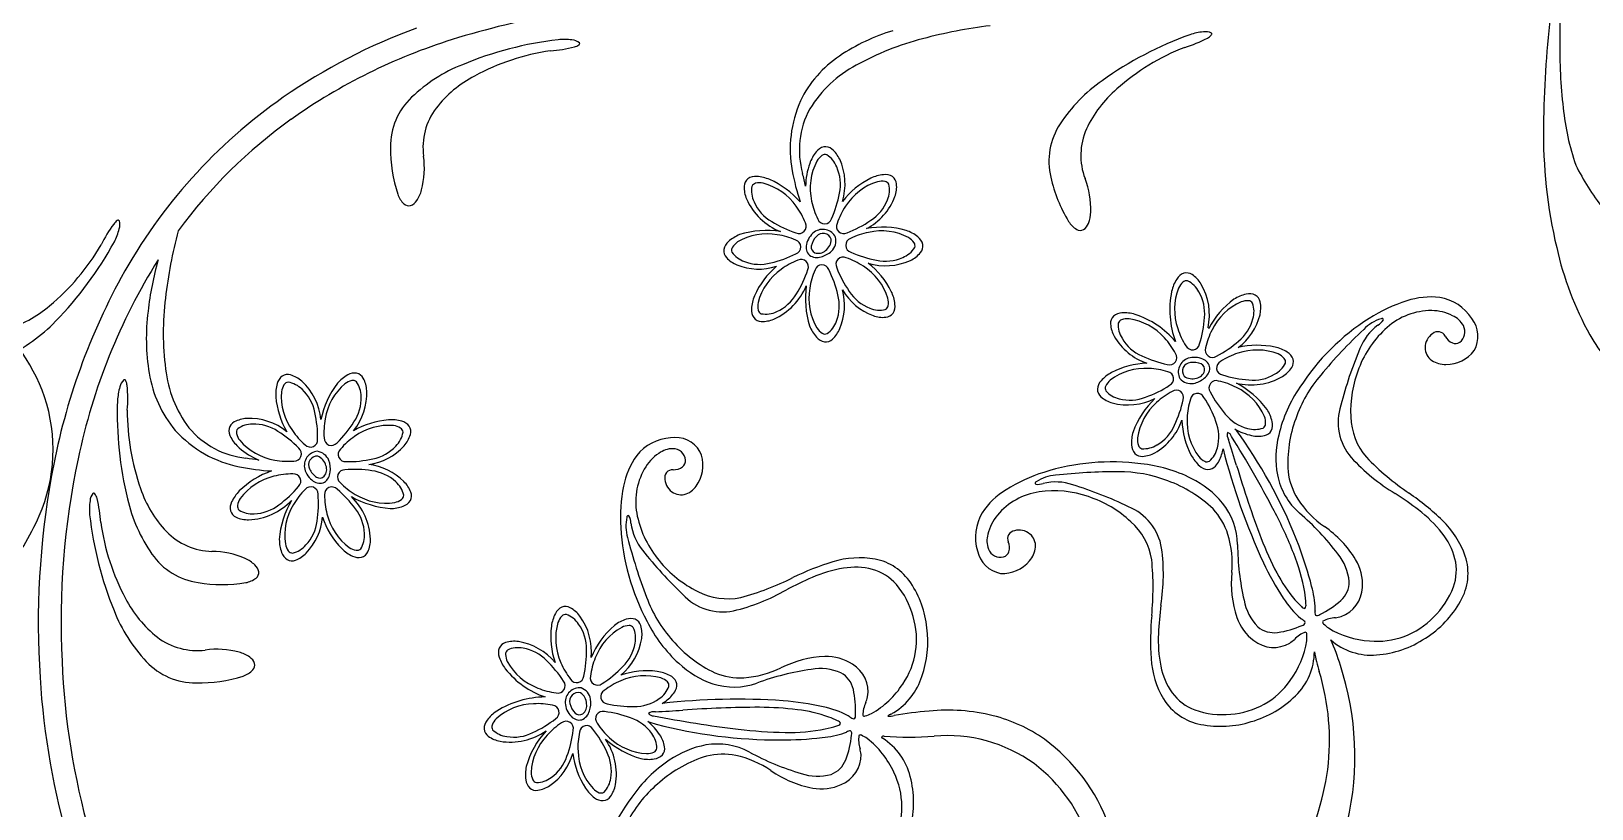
# Model space of a CAD drawing. Extents: x -4 to 4, y -4.07 to 4.07.
# Drawn here: x -1.458 to 0.125, y -3.063 to -2.274 of the extents above; entities that cross this region are included whole.
import ezdxf

# ---------------------------------------------------------------- set-up
doc = ezdxf.new("R2010")
doc.units = 0

msp = doc.modelspace()

# ---------------------------------------------------------------- linework, layer by layer
at = {"color": 7, "linetype": 'CONTINUOUS'}
for centre, radius, start, end in [((0.654982, -2.281755), 0.562427, 167.482196, 180.16072), ((-0.779575, -3.089954), 0.84544, 92.21869, 107.287729), ((1.237939, -2.38571), 1.162023, 173.801439, 179.219694), ((-0.859776, -2.834701), 0.600525, 110.164579, 124.741335), ((-0.525505, -2.466498), 0.201375, 106.787514, 123.911765), ((-0.424543, -2.763544), 0.498615, 96.97943, 104.998939), ((-0.159118, -2.621075), 0.364838, 109.796366, 125.596381), ((-0.263828, -2.333999), 0.059278, 94.908039, 108.543449), ((-0.266419, -2.287245), 0.012554, 63.207884, 101.399004), ((-0.271104, -2.269079), 0.013652, 297.218624, 318.576039), ((-0.261833, -2.277022), 0.001456, 311.569125, 402.48105), ((-0.855297, -2.841781), 0.585977, 107.429308, 125.312979), ((-0.880468, -2.645107), 0.364831, 96.746191, 112.546434), ((-0.897603, -2.523039), 0.231377, 98.349951, 118.476252), ((-0.939937, -2.162529), 0.131875, 273.797344, 284.581153), ((-0.917651, -2.341806), 0.059277, 81.857118, 95.4923), ((-0.909617, -2.295675), 0.012554, 50.156906, 88.348917), ((-0.910079, -2.276921), 0.013651, 284.167622, 305.525036), ((-0.902842, -2.286752), 0.001456, 298.526153, 389.435154), ((-0.481699, -2.560416), 0.287629, 104.473333, 118.958099), ((-0.203377, -2.506023), 0.231377, 111.399878, 131.526406), ((-0.326019, -2.164383), 0.131875, 286.846615, 297.630424), ((0.646985, -2.289884), 0.554466, 179.322972, 186.436822), ((-0.960274, -2.458238), 0.161658, 111.817994, 133.626995), ((-0.573819, -2.395331), 0.115359, 123.71782, 154.046327), ((-0.563625, -2.416732), 0.122261, 117.966665, 148.589224), ((-0.952726, -2.425568), 0.119433, 117.526317, 142.142655), ((-0.27906, -2.45705), 0.16166, 124.867862, 146.676636), ((-0.891657, -2.785609), 0.542019, 124.929435, 151.142625), ((-1.024897, -2.390808), 0.068262, 133.41458, 180.928542), ((-0.279084, -2.423518), 0.119434, 130.576633, 155.192745), ((-0.993941, -2.392185), 0.066413, 143.060502, 187.596607), ((-0.566974, -2.393787), 0.120917, 156.123988, 190.450766), ((-0.591307, -2.394819), 0.08732, 151.39522, 195.804003), ((0.357164, -2.325338), 0.262511, 185.838953, 198.830246), ((-0.894703, -2.781653), 0.514141, 125.602817, 143.608122), ((-0.357242, -2.405951), 0.068262, 146.464814, 193.978995), ((-0.326773, -2.400303), 0.066414, 156.110533, 200.646196), ((0.582511, -2.377832), 0.506549, 179.101077, 193.233818), ((-0.946908, -2.393995), 0.146257, 179.1846, 198.164435), ((-1.145427, -2.413184), 0.086523, 345.197446, 368.119009), ((-0.63011, -2.421811), 0.040325, 141.308383, 160.514904), ((-0.650599, -2.404973), 0.01381, 103.539802, 142.692622), ((-0.652248, -2.401717), 0.010294, 49.91526, 98.857852), ((-0.664917, -2.416897), 0.030066, 25.112247, 50.071072), ((-0.69261, -2.429135), 0.060339, 342.852872, 384.474302), ((-0.463799, -2.375362), 0.225724, 190.299716, 198.614955), ((-2.023351, -2.747328), 1.387528, 13.163257, 13.704587), ((-0.598931, -2.432737), 0.073363, 160.592815, 178.917649), ((-0.588852, -2.459843), 0.040321, 96.309276, 115.516935), ((-0.591435, -2.433452), 0.01381, 58.539014, 97.692279), ((0.352319, -2.28696), 0.272955, 206.808999, 217.627338), ((-1.097251, -2.425647), 0.036763, 326.264696, 344.793554), ((-0.704561, -2.43278), 0.030063, 177.678166, 202.638802), ((-0.724314, -2.431952), 0.010293, 128.889407, 177.832656), ((-0.723011, -2.435362), 0.013811, 85.058258, 124.209743), ((-0.724326, -2.461847), 0.040323, 67.232992, 86.43974), ((-0.745336, -2.507078), 0.09018, 41.422615, 66.045296), ((-0.568334, -2.499159), 0.084655, 116.586733, 141.901064), ((-0.590298, -2.429985), 0.010294, 4.917527, 53.859244), ((-0.609989, -2.43176), 0.030065, 340.110227, 365.069731), ((-0.280546, -2.391446), 0.146258, 192.234654, 211.214489), ((-0.469607, -2.454968), 0.086525, 358.248173, 381.169735), ((-1.062583, -2.431545), 0.024643, 199.053426, 226.14975), ((-1.074684, -2.444152), 0.007169, 226.093161, 284.018488), ((-1.076956, -2.439707), 0.012084, 289.372991, 328.264253), ((-0.674441, -2.418574), 0.063349, 204.011493, 248.409904), ((-0.638574, -2.420592), 0.060749, 297.355276, 339.377645), ((-1.362962, -2.477859), 0.013652, 122.605816, 143.963231), ((-1.36939, -2.46748), 0.001456, 38.694444, 129.605784), ((-1.380196, -2.470444), 0.012554, 339.782849, 377.973746), ((-0.384755, -2.454147), 0.024643, 212.102533, 239.198631), ((-0.419859, -2.456229), 0.036763, 339.314572, 357.843429), ((-1.267929, -2.548175), 0.13187, 143.549301, 154.33311), ((-1.426001, -2.460715), 0.059279, 332.638028, 346.272753), ((-0.82954, -2.602573), 0.495319, 165.267578, 173.317074), ((-0.723912, -2.51796), 0.040324, 112.234444, 131.440737), ((-0.711932, -2.56474), 0.088406, 80.770024, 107.945443), ((-0.650715, -2.494891), 0.02113, 127.055704, 168.27505), ((-0.645725, -2.497127), 0.021419, 136.84611, 166.573143), ((-0.654871, -2.489911), 0.014654, 27.240675, 125.819138), ((-0.654608, -2.488087), 0.008771, 18.522606, 140.240977), ((-0.656759, -2.486531), 0.015284, 314.637354, 372.575572), ((-0.594338, -2.56359), 0.090526, 74.582057, 100.386423), ((-0.583721, -2.514336), 0.040323, 51.309272, 70.516248), ((-0.566884, -2.493847), 0.01381, 13.538023, 52.691289), ((-0.393698, -2.46916), 0.007169, 239.145397, 297.070939), ((-0.396913, -2.465343), 0.012084, 302.419949, 341.311434), ((-1.586711, -2.374614), 0.231362, 309.654472, 329.78191), ((-1.693618, -2.313236), 0.364826, 315.584459, 331.384702), ((-0.745044, -2.496813), 0.010294, 173.888443, 222.831035), ((-0.741713, -2.498303), 0.013811, 130.057232, 169.208495), ((-0.660429, -2.49348), 0.011347, 165.282191, 225.433515), ((-0.660208, -2.493085), 0.006418, 171.652991, 245.878951), ((-0.659261, -2.489466), 0.010126, 249.35608, 315.112756), ((-0.66165, -2.480601), 0.02295, 282.535527, 312.923258), ((-0.660349, -2.485238), 0.014059, 305.994928, 359.747669), ((-0.578809, -2.479529), 0.030066, 295.111312, 320.06991), ((-0.563629, -2.492199), 0.010294, 319.915479, 368.857634), ((0.417173, -2.419983), 0.335967, 192.69116, 208.893487), ((-0.807047, -2.833263), 0.615881, 147.930406, 168.264098), ((-1.00471, -2.597247), 0.336761, 164.325161, 173.350765), ((-0.73049, -2.483431), 0.030065, 222.678318, 247.638049), ((-0.719824, -2.456817), 0.058736, 247.892974, 287.83185), ((-0.646645, -2.577166), 0.084842, 130.581991, 156.098929), ((-0.661059, -2.490309), 0.013433, 236.91621, 289.077808), ((-0.591047, -2.451843), 0.060333, 252.85155, 294.476527), ((-0.661078, -2.57612), 0.084666, 26.588724, 51.899659), ((-0.783809, -2.841629), 0.663519, 151.400525, 170.018861), ((-0.26181, -2.547251), 0.040323, 147.761036, 166.967785), ((-0.284061, -2.532824), 0.01381, 109.992019, 149.143504), ((-0.286064, -2.529774), 0.010293, 56.371235, 105.313827), ((-0.296947, -2.54628), 0.030064, 31.563995, 56.523953), ((-0.324493, -2.561966), 0.061755, 347.594902, 390.586732), ((-1.039471, -2.580589), 0.284268, 172.793892, 187.345995), ((-0.68703, -2.558396), 0.040323, 157.232878, 176.439854), ((-0.730059, -2.508801), 0.062986, 293.916229, 337.981967), ((-0.57589, -2.544935), 0.096592, 172.551775, 197.040104), ((-0.693087, -2.552209), 0.060332, 336.777345, 375.131814), ((-0.583517, -2.507353), 0.059008, 209.555825, 249.792728), ((-0.621758, -2.555594), 0.040324, 6.308266, 25.514787), ((-0.208892, -2.55669), 0.094047, 168.635204, 200.155497), ((-0.187759, -2.615373), 0.085427, 125.930543, 152.395685), ((-0.216537, -2.58041), 0.040326, 102.763128, 121.968511), ((-0.222071, -2.554473), 0.013811, 64.993351, 104.143946), ((-0.22133, -2.550898), 0.010293, 11.371072, 60.315853), ((-0.014355, -2.700795), 0.160432, 107.532591, 122.621482), ((-0.03805, -2.621778), 0.077957, 83.46568, 108.421787), ((-0.037094, -2.592172), 0.048495, 33.285207, 80.605779), ((-1.623807, -2.707993), 0.190301, 19.27618, 53.59646), ((-1.516794, -2.462068), 0.11943, 285.987741, 310.604305), ((-1.122097, -2.585491), 0.218811, 172.849198, 189.414523), ((-0.713517, -2.557082), 0.01381, 175.056732, 214.209552), ((-0.593672, -2.534457), 0.030065, 250.111596, 275.071327), ((-0.591896, -2.554149), 0.010293, 274.917969, 323.86078), ((-0.595364, -2.553012), 0.013811, 328.539792, 367.6915), ((-0.352742, -2.57054), 0.010293, 135.340347, 184.283596), ((-0.351064, -2.573782), 0.013811, 91.511039, 130.661857), ((-0.349392, -2.60025), 0.040326, 73.688513, 92.894351), ((-0.365859, -2.646912), 0.089775, 40.091443, 71.965839), ((-0.26852, -2.547962), 0.058732, 306.368905, 346.311561), ((-0.240696, -2.554874), 0.030063, 346.561978, 371.522388), ((-0.03747, -2.625596), 0.067919, 89.883475, 131.57629), ((-0.03775, -2.605038), 0.047362, 62.984821, 89.494738), ((-0.025431, -2.583977), 0.023047, 28.617549, 66.488765), ((-1.549927, -2.456902), 0.161657, 294.504179, 316.312953), ((-0.716925, -2.558384), 0.010293, 218.888153, 267.830307), ((-0.716096, -2.53863), 0.030065, 267.677543, 292.636821), ((-0.630917, -2.557984), 0.040322, 202.233131, 221.439879), ((-0.665446, -2.56456), 0.030064, 312.677449, 337.637406), ((-0.333019, -2.569143), 0.030065, 184.132095, 209.092052), ((-0.263928, -2.575649), 0.000487, 343.284682, 481.151236), ((0.02143, -2.758527), 0.22835, 122.375105, 147.383979), ((-0.012655, -2.653634), 0.10536, 131.553135, 159.175203), ((-0.031005, -2.587186), 0.008134, 26.641233, 131.484588), ((-0.016766, -2.579265), 0.013183, 306.470282, 388.675173), ((-0.020151, -2.583736), 0.029786, 330.745044, 397.610139), ((-0.650575, -2.575783), 0.01381, 220.056787, 259.20894), ((-0.652065, -2.579114), 0.010293, 263.88875, 312.831998), ((-0.306894, -2.55384), 0.060339, 209.728115, 251.349102), ((-0.213713, -2.677704), 0.084836, 78.103, 103.621748), ((-0.205318, -2.633977), 0.040326, 57.761983, 76.967822), ((-0.026926, -2.595267), 0.017046, 123.740102, 180.053077), ((-0.027662, -2.595083), 0.016311, 180.700696, 233.807357), ((-0.010661, -2.577034), 0.014603, 206.451801, 247.002584), ((-0.013285, -2.582401), 0.008643, 249.11561, 300.261685), ((0.249849, -2.511246), 0.145379, 209.266218, 221.469445), ((-0.322791, -2.695595), 0.084653, 92.301346, 117.616582), ((-0.279675, -2.619999), 0.014654, 108.379073, 206.96208), ((-0.281307, -2.619146), 0.008771, 93.964746, 215.672894), ((-0.278066, -2.626284), 0.02113, 65.928152, 107.145945), ((-0.279171, -2.63164), 0.02142, 67.629098, 97.35568), ((-0.273527, -2.617578), 0.011346, 8.76475, 68.921205), ((-0.190889, -2.611724), 0.01381, 19.993005, 59.145381), ((-0.187839, -2.609721), 0.010293, 326.371235, 375.313827), ((-0.023746, -2.587876), 0.024465, 236.372831, 271.913142), ((-0.022364, -2.576989), 0.035342, 269.085059, 322.932534), ((-1.219608, -2.60245), 0.119841, 189.041676, 219.873116), ((-1.200856, -2.60347), 0.121299, 186.373883, 217.009498), ((-1.194807, -2.635119), 0.01381, 126.669645, 165.822466), ((-1.197601, -2.632772), 0.010293, 73.046228, 121.98882), ((-1.203289, -2.651709), 0.030066, 48.242142, 73.200741), ((-1.116872, -2.658087), 0.040321, 119.440192, 138.647624), ((-1.129615, -2.634832), 0.01381, 81.669413, 120.822234), ((-1.129931, -2.631197), 0.010294, 28.04891, 76.990626), ((-1.147343, -2.640565), 0.030066, 3.242807, 28.202085), ((-0.342679, -2.65596), 0.040321, 118.683951, 137.891837), ((-0.281311, -2.616491), 0.015284, 221.625011, 279.562799), ((-0.280259, -2.612824), 0.014058, 234.448713, 288.205573), ((-0.283261, -2.609054), 0.022952, 281.280519, 311.665548), ((-0.277467, -2.616179), 0.010126, 279.088678, 344.848095), ((-0.273977, -2.617527), 0.006417, 348.316585, 422.550373), ((-0.275731, -2.615213), 0.013432, 305.123027, 357.284843), ((-0.220371, -2.570068), 0.062983, 256.217569, 300.285736), ((-0.204347, -2.598838), 0.030066, 301.566659, 326.525031), ((-0.003701, -2.659507), 0.11584, 158.03445, 182.976516), ((-1.310998, -2.652452), 0.059275, 163.038357, 176.673996), ((-1.35535, -2.637442), 0.012553, 131.337174, 169.529185), ((-1.363129, -2.629379), 0.001456, 19.702762, 110.612738), ((-1.373954, -2.635023), 0.013652, 5.348117, 26.705077), ((-1.491568, -2.646991), 0.131873, 354.978456, 365.762266), ((-1.169349, -2.642553), 0.040325, 164.440275, 183.646568), ((-1.224299, -2.674075), 0.060748, 5.486061, 47.508873), ((-1.075126, -2.686284), 0.090516, 142.711684, 168.518992), ((-1.177601, -2.641606), 0.060338, 320.984241, 362.604562), ((-0.362573, -2.638428), 0.013811, 136.510695, 175.663516), ((-0.36605, -2.637322), 0.010294, 180.342462, 229.284398), ((-0.281243, -2.716243), 0.096591, 37.160594, 61.649831), ((-0.056158, -2.715427), 0.139875, 145.123063, 167.05311), ((-1.603097, -2.698565), 0.167652, 336.312524, 378.571034), ((-1.005578, -2.66221), 0.364834, 177.927083, 193.727098), ((-1.128836, -2.66043), 0.231373, 179.530322, 199.65685), ((-1.125231, -2.638157), 0.084648, 184.716576, 210.032492), ((-0.353093, -2.622388), 0.030065, 229.132003, 254.09196), ((-0.345431, -2.59267), 0.060751, 254.825285, 296.846545), ((-0.255329, -2.712189), 0.090518, 133.814528, 159.62161), ((-0.238472, -2.679246), 0.040322, 12.76175, 31.968499), ((-1.246909, -2.679734), 0.010293, 118.048144, 166.991393), ((-1.237542, -2.697145), 0.030065, 93.241666, 118.201397), ((-1.236499, -2.727402), 0.060336, 50.983605, 92.6057), ((-1.088352, -2.752882), 0.084656, 94.717517, 120.030943), ((-1.09275, -2.708754), 0.040322, 74.439687, 93.646891), ((-1.085316, -2.6833), 0.013811, 36.671011, 75.823164), ((-0.347885, -2.649499), 0.060335, 299.725944, 341.350034), ((-0.20613, -2.665394), 0.084656, 182.300802, 207.61468), ((-0.212537, -2.673714), 0.01381, 334.992285, 374.14466), ((-0.053562, -2.663678), 0.065849, 181.604528, 220.566588), ((-1.223148, -2.599076), 0.119386, 222.205711, 258.748248), ((-1.230585, -2.620546), 0.087385, 219.803265, 263.921996), ((-1.243273, -2.679418), 0.013811, 171.669385, 210.821538), ((-1.220017, -2.666674), 0.040324, 209.439843, 228.646364), ((-1.101905, -2.674818), 0.030065, 318.24211, 343.202067), ((-1.082969, -2.680505), 0.010294, 343.048336, 391.990709), ((-0.805665, -2.735015), 0.048494, 94.165983, 141.487873), ((-0.804789, -2.71611), 0.029787, 31.628385, 98.492219), ((-0.301483, -2.691996), 0.040322, 163.685065, 182.892724), ((-0.209385, -2.632272), 0.053113, 238.782331, 258.551989), ((-0.308646, -2.739887), 0.09494, 35.480201, 40.925026), ((-0.643918, -2.975801), 0.504893, 20.778361, 35.197612), ((-0.212941, -2.655087), 0.030064, 256.563866, 281.523144), ((-0.208964, -2.674454), 0.010294, 281.370025, 330.31218), ((-0.099892, -2.707374), 0.095469, 165.883092, 190.298235), ((-1.198258, -2.641803), 0.073369, 228.724156, 247.046713), ((-1.166041, -2.715019), 0.014653, 95.370822, 193.951557), ((-1.167635, -2.714096), 0.008771, 86.656242, 208.365923), ((-1.169881, -2.715513), 0.015284, 22.767816, 80.707108), ((-1.172417, -2.718363), 0.014058, 14.126475, 67.880517), ((-1.123274, -2.6553), 0.059005, 277.68512, 317.924023), ((-0.780264, -2.750257), 0.077957, 144.347965, 169.304298), ((-0.794743, -2.741849), 0.047362, 123.866936, 150.377079), ((-0.807147, -2.720839), 0.023047, 89.499593, 127.371032), ((-0.807048, -2.710976), 0.013183, 7.353092, 89.559188), ((-0.811761, -2.71476), 0.035344, 329.967593, 383.813768), ((-0.327947, -2.693667), 0.013811, 181.509815, 220.663081), ((-0.331189, -2.695344), 0.010294, 225.343153, 274.285964), ((-0.332586, -2.675622), 0.030065, 274.132586, 299.092317), ((-0.245767, -2.685277), 0.040326, 208.686769, 227.892607), ((-0.279341, -2.695694), 0.030065, 319.130436, 344.089941), ((-0.292892, -2.690266), 0.044611, 342.155649, 350.119077), ((0.401845, -2.532249), 0.671545, 194.282502, 204.753919), ((-0.627219, -2.873743), 0.80019, 168.045264, 182.849349), ((-1.183803, -2.805372), 0.090184, 109.553962, 134.175284), ((-1.201193, -2.495138), 0.225614, 258.430039, 266.749168), ((-1.437211, -4.082556), 1.389209, 81.291372, 81.832014), ((-1.159872, -2.713017), 0.021129, 195.186572, 236.407027), ((-1.155937, -2.709219), 0.021419, 204.976276, 234.70376), ((-1.168089, -2.718928), 0.010126, 317.486523, 383.242356), ((-1.167975, -2.720911), 0.013431, 305.045993, 357.210636), ((-1.177204, -2.717842), 0.022948, 350.665886, 381.054743), ((-1.122463, -2.773693), 0.060335, 44.909269, 83.261956), ((-0.776645, -2.75161), 0.06792, 150.765523, 192.458338), ((-0.807056, -2.727271), 0.008134, 87.524423, 192.36704), ((-0.806025, -2.704558), 0.014602, 267.333455, 307.886459), ((-0.802613, -2.709461), 0.008643, 309.997335, 361.142973), ((-0.383124, -2.874988), 0.160429, 107.255829, 122.345176), ((-0.36204, -2.939561), 0.228352, 82.492702, 107.501803), ((-0.34499, -2.852447), 0.139866, 62.823801, 84.755437), ((-0.263301, -2.705175), 0.013811, 226.508801, 265.660509), ((-0.264407, -2.708653), 0.010293, 270.342432, 319.286119), ((0.105442, -2.502321), 0.292201, 224.328192, 235.463451), ((-0.615268, -2.874578), 0.835226, 169.796749, 183.792497), ((-1.164799, -2.721506), 0.011347, 233.412624, 293.564162), ((-1.165083, -2.721155), 0.006417, 239.781354, 314.012258), ((-1.100702, -2.752639), 0.030063, 20.809159, 45.76889), ((-0.699702, -2.768009), 0.160434, 168.414502, 183.503622), ((-0.798012, -2.72764), 0.017045, 184.62194, 240.936208), ((-0.80292, -2.721265), 0.024464, 297.254741, 332.795722), ((-0.322968, -2.813823), 0.095468, 39.578927, 63.994524), ((-0.125453, -2.71073), 0.069731, 191.339089, 228.716223), ((-1.339333, -2.759552), 0.059276, 171.481919, 185.11733), ((-1.385409, -2.751216), 0.012554, 139.782006, 177.972903), ((-1.394289, -2.744382), 0.001456, 28.144389, 119.056899), ((-1.404168, -2.751554), 0.013652, 13.789261, 35.146448), ((-1.518752, -2.780659), 0.131875, 3.420601, 14.204182), ((-1.202477, -2.712423), 0.161657, 192.998636, 214.807637), ((-1.233604, -2.699955), 0.119431, 198.707518, 223.323856), ((-1.242045, -2.757937), 0.013811, 153.187845, 192.338662), ((-1.217954, -2.76902), 0.040323, 135.366411, 154.572932), ((-1.239534, -2.706609), 0.063349, 272.143625, 316.541374), ((-1.117855, -2.795843), 0.088401, 148.900947, 176.077947), ((-1.08556, -2.662227), 0.096582, 240.680968, 265.171564), ((-1.176514, -2.791831), 0.062982, 2.045848, 46.114235), ((-1.084749, -2.743017), 0.013811, 288.18853, 327.33957), ((-1.082212, -2.745641), 0.010293, 332.020834, 380.964302), ((-0.79853, -2.728193), 0.016311, 241.58122, 294.68875), ((-0.428276, -2.80595), 0.077955, 121.455665, 146.412678), ((-0.425728, -2.808857), 0.06792, 98.301169, 139.993984), ((-0.420281, -2.845901), 0.105363, 70.701935, 98.323777), ((-0.421559, -2.856531), 0.115841, 46.900944, 71.843236), ((-0.303931, -2.796443), 0.069734, 1.161213, 38.537901), ((-0.219701, -2.973222), 0.280045, 46.378826, 55.28498), ((-1.664822, -2.673372), 0.234304, 320.035592, 336.734968), ((-1.035806, -2.724368), 0.364819, 186.36917, 202.169641), ((-1.245694, -2.757875), 0.010293, 197.019178, 245.961333), ((-1.237567, -2.739853), 0.030064, 245.807847, 270.76803), ((-1.220944, -2.762972), 0.058732, 316.023241, 355.96434), ((-1.081999, -2.739884), 0.084844, 198.713929, 224.229962), ((-1.093947, -2.718143), 0.040325, 270.366763, 289.572374), ((-0.740076, -2.743573), 0.105363, 192.435669, 220.057511), ((-0.451533, -2.787604), 0.048492, 149.269743, 196.593169), ((-0.441266, -2.795394), 0.047365, 140.384886, 166.893446), ((-0.345791, -2.965939), 0.267436, 37.121463, 49.318291), ((-1.157974, -2.740697), 0.231375, 187.973227, 208.099528), ((-1.27291, -2.735563), 0.066414, 224.241188, 268.776631), ((-0.631853, -2.764838), 0.228352, 183.257279, 208.26638), ((-0.465314, -2.791242), 0.023046, 163.387456, 201.258895), ((-0.459266, -2.789048), 0.008135, 98.395692, 203.236649), ((-0.455716, -2.797374), 0.017045, 49.820776, 106.136122), ((-0.455381, -2.796693), 0.016311, 356.069236, 409.176115), ((-0.386236, -2.82109), 0.065847, 9.309592, 48.272766), ((-0.093025, -2.838853), 0.095386, 19.720003, 45.780271), ((-1.165727, -2.78954), 0.040322, 180.364013, 199.570534), ((-1.114464, -2.770375), 0.040321, 225.362511, 244.569715), ((-1.143633, -2.789985), 0.030063, 335.807804, 360.767535), ((-0.4745, -2.79483), 0.013184, 201.202122, 283.4042), ((-0.480139, -2.798062), 0.014602, 342.873238, 383.424243), ((-0.463416, -2.795044), 0.024464, 317.963615, 353.504373), ((0.033208, -2.792423), 0.267433, 180.558611, 192.755667), ((-0.506216, -2.924122), 0.357814, 14.030244, 20.863605), ((-1.279017, -2.765943), 0.068262, 214.595715, 262.109677), ((-1.275384, -2.888479), 0.086523, 66.378848, 89.300638), ((-1.255682, -2.842782), 0.036761, 47.445735, 65.97482), ((-1.238678, -2.824883), 0.012084, 10.552195, 49.44368), ((-1.1906, -2.798736), 0.01381, 198.186616, 237.338547), ((-1.193223, -2.801273), 0.010293, 242.019055, 290.962304), ((-1.200221, -2.782782), 0.030064, 290.808813, 315.768544), ((-1.125549, -2.794464), 0.01381, 243.18672, 282.339319), ((-1.12561, -2.798112), 0.010293, 287.018959, 335.961551), ((-0.730588, -2.738611), 0.115841, 218.916155, 243.858447), ((-0.561622, -3.079978), 0.280056, 107.261177, 116.167102), ((-0.617371, -2.903917), 0.095387, 80.602601, 106.662643), ((-0.612325, -2.864586), 0.055779, 33.281668, 79.119384), ((-0.4689, -2.795124), 0.029786, 192.267206, 259.133352), ((-0.472631, -2.789083), 0.035343, 266.943544, 320.790803), ((-0.474344, -2.799514), 0.008643, 289.614294, 340.760368), ((-0.612096, -2.838696), 0.292209, 354.414182, 365.54944), ((0.049174, -2.693191), 0.283892, 205.060195, 213.394888), ((-0.17288, -2.837703), 0.052216, 5.597458, 39.429756), ((-0.057108, -2.824172), 0.056648, 329.898175, 377.999129), ((-1.244539, -2.809429), 0.024643, 280.234259, 307.330356), ((-1.233937, -2.82332), 0.007169, 307.274698, 365.200025), ((-0.814804, -2.566756), 0.292219, 285.210367, 296.345168), ((-0.146357, -2.832692), 0.025444, 311.742642, 360.183741), ((-1.26391, -2.689367), 0.146254, 260.365266, 279.345329), ((-0.751208, -2.784202), 0.065848, 242.486938, 281.450111), ((-0.648787, -2.889751), 0.100074, 5.933753, 33.870632), ((-0.257002, -2.864618), 0.101644, 2.416796, 15.546067), ((-1.223187, -2.80294), 0.161655, 201.441265, 223.250266), ((-1.255806, -2.795177), 0.11943, 207.149805, 231.766143), ((-0.913625, -2.871074), 0.01381, 115.095592, 154.247745), ((-0.915891, -2.868214), 0.010293, 61.475864, 110.418674), ((-0.925263, -2.885624), 0.030066, 36.667689, 61.626967), ((-0.176275, -2.842001), 0.052215, 190.447848, 224.280594), ((-0.110249, -2.800387), 0.091806, 212.30218, 229.227456), ((-0.147868, -2.863934), 0.007876, 168.181557, 199.426107), ((-0.199276, -2.858496), 0.043866, 354.997065, 357.601849), ((-0.19055, -2.783614), 0.091487, 295.670347, 311.930138), ((-0.098883, -2.801835), 0.104004, 301.993329, 330.794823), ((-0.846059, -2.888008), 0.084662, 173.144947, 198.457694), ((-0.890178, -2.883464), 0.040324, 152.865593, 172.072114), ((-0.950334, -2.903322), 0.060749, 353.913548, 395.935917), ((-0.806639, -2.945209), 0.090517, 131.138951, 156.946034), ((-0.841881, -2.909212), 0.040323, 107.866047, 127.073023), ((-0.849699, -2.883872), 0.01381, 70.097143, 109.249074), ((-0.84928, -2.880247), 0.010294, 16.475408, 65.417125), ((-0.868216, -2.885931), 0.030065, 351.669558, 376.629289), ((-0.707266, -2.811653), 0.13987, 206.005025, 227.936208), ((-0.658643, -2.893269), 0.11027, 341.137413, 367.222566), ((-0.042467, -2.893531), 0.280054, 174.59244, 183.498365), ((-0.197198, -2.859053), 0.025444, 229.693247, 278.134127), ((-0.206247, -2.793634), 0.091485, 277.947145, 294.207165), ((-0.143372, -2.835238), 0.043844, 232.266329, 234.872945), ((-0.168821, -2.87379), 0.003286, 271.506469, 355.650446), ((-0.172332, -2.87803), 0.007874, 30.450579, 61.698728), ((-0.153375, -2.863888), 0.003285, 234.219336, 318.375692), ((-1.289458, -2.836171), 0.066413, 232.683787, 277.219671), ((-0.97362, -2.904329), 0.010293, 106.474441, 155.41769), ((-0.967936, -2.923267), 0.030066, 81.668256, 106.62776), ((-0.972983, -2.953116), 0.060334, 39.408988, 81.033522), ((-0.898073, -2.88088), 0.060342, 309.412196, 351.031408), ((-0.098537, -2.845235), 0.062056, 228.467631, 274.842885), ((-0.309778, -2.970125), 0.18731, 16.26772, 24.755987), ((-0.101349, -2.803137), 0.104244, 274.429548, 303.521997), ((-1.269456, -2.987792), 0.086524, 74.820894, 97.74223), ((-1.256676, -2.939697), 0.036762, 55.888521, 74.417378), ((-1.242484, -2.919495), 0.012084, 18.994189, 57.885674), ((-0.969995, -2.904749), 0.013811, 160.097043, 199.249196), ((-0.944654, -2.89693), 0.040323, 197.866864, 217.073385), ((-0.226855, -2.903805), 0.095388, 184.097123, 210.157165), ((-0.21895, -2.903498), 0.062612, 314.154841, 359.703223), ((0.050409, -2.862705), 0.210796, 191.248022, 196.843104), ((-0.668537, -2.881785), 0.758547, 182.397776, 195.805028), ((-1.29104, -2.867118), 0.06826, 223.037835, 270.552016), ((-1.250551, -2.905069), 0.024643, 288.676054, 315.772152), ((-1.238024, -2.917253), 0.007169, 315.718163, 373.64392), ((-0.906854, -2.864992), 0.089777, 218.793724, 250.667445), ((-0.832957, -3.007802), 0.084658, 83.145717, 108.459143), ((-0.828415, -2.963691), 0.040326, 62.866319, 82.072157), ((-0.816024, -2.940242), 0.013811, 25.097469, 64.248509), ((-0.735577, -2.845939), 0.095469, 226.764746, 251.180116), ((-0.629345, -3.186573), 0.26743, 98.00363, 110.200914), ((-0.657234, -2.973121), 0.052216, 66.479122, 100.311644), ((-0.648706, -2.947512), 0.025444, 12.625142, 61.066241), ((-0.380953, -2.993543), 0.239971, 352.888246, 376.899754), ((-0.413107, -3.010191), 0.297877, 347.166297, 378.098558), ((-0.690519, -2.885174), 0.759459, 183.370303, 196.622466), ((-1.287339, -2.78915), 0.146257, 268.807892, 287.7875), ((-0.901473, -2.955122), 0.014655, 83.800394, 182.376964), ((-0.905334, -2.954835), 0.015284, 11.193286, 69.132578), ((-0.830573, -2.928604), 0.030065, 306.668463, 331.628194), ((-0.813164, -2.937975), 0.010294, 331.476115, 380.418707), ((-0.745083, -2.8699), 0.069733, 252.221633, 289.598544), ((-0.713082, -2.962238), 0.091482, 356.5522, 372.812675), ((-0.618704, -2.908004), 0.06772, 302.141692, 342.009875), ((-0.935584, -3.043745), 0.094044, 90.603446, 122.124863), ((-0.895026, -2.954398), 0.021131, 183.614997, 224.833012), ((-0.902849, -2.953898), 0.008772, 75.0892, 196.792406), ((-0.890412, -2.951466), 0.021419, 193.405767, 223.133026), ((-0.908393, -2.957119), 0.014061, 2.554624, 56.302161), ((-0.904261, -2.958541), 0.010125, 305.905612, 371.670932), ((-0.912977, -2.955649), 0.022949, 339.093474, 369.482781), ((-0.840458, -2.917857), 0.044614, 300.644947, 308.608146), ((-0.741962, -3.623513), 0.67156, 86.005819, 96.477008), ((-0.716475, -3.236686), 0.283901, 77.364849, 85.699314), ((-0.261311, -2.921898), 0.05653, 211.845411, 259.657116), ((-0.24921, -2.873661), 0.105103, 285.993558, 314.659692), ((-0.984544, -2.981919), 0.013811, 141.615768, 180.767254), ((-0.963167, -2.997611), 0.040322, 123.791762, 142.998966), ((-0.901558, -2.961728), 0.011346, 221.837285, 281.991602), ((-0.901766, -2.961325), 0.006418, 228.212113, 302.43828), ((-0.904551, -2.960506), 0.013432, 293.473224, 345.635474), ((-0.799686, -2.886384), 0.094108, 249.645974, 255.176922), ((-0.865095, -3.016507), 0.053127, 32.208331, 52.044639), ((-0.672744, -3.049613), 0.09181, 61.532913, 78.457505), ((-0.651918, -3.006309), 0.043877, 55.881322, 58.484501), ((-0.622147, -2.964034), 0.007876, 229.064666, 260.309666), ((-0.624867, -2.968823), 0.003286, 295.102888, 379.257447), ((-0.583774, -2.973196), 0.006427, 107.825295, 141.002131), ((-0.587301, -2.952331), 0.016885, 265.01438, 286.988255), ((-0.636462, -2.87388), 0.106106, 298.556185, 300.457674), ((-0.513482, -3.369333), 0.406729, 94.746339, 99.750902), ((-0.528282, -3.155294), 0.192223, 76.085736, 95.628802), ((-0.520965, -3.12168), 0.157839, 54.878858, 75.729743), ((-0.251359, -2.875967), 0.103514, 258.802869, 287.489083), ((-0.988106, -2.981127), 0.010294, 185.446193, 234.388566), ((-0.97653, -2.965102), 0.030063, 234.235109, 259.195745), ((-0.971786, -2.932138), 0.06335, 260.569994, 304.967523), ((-0.87048, -3.043973), 0.088404, 137.327687, 164.503783), ((-0.697875, -2.488414), 0.504892, 255.56181, 269.981061), ((-0.845008, -3.005086), 0.030063, 9.23547, 34.19588), ((-0.697391, -2.635483), 0.357824, 269.895746, 276.728877), ((-0.664701, -2.889605), 0.101658, 275.213558, 288.341001), ((-0.649977, -2.945751), 0.043886, 293.16543, 295.768151), ((-0.716888, -2.980468), 0.091483, 338.829203, 355.089451), ((-0.626656, -2.99191), 0.007877, 91.342765, 122.585065), ((-0.628651, -2.986776), 0.003285, 332.380476, 416.544019), ((-0.593896, -2.990291), 0.001392, 167.813953, 255.986053), ((-0.593494, -2.991919), 0.002608, 74.124472, 132.529088), ((-0.567338, -2.65089), 0.339475, 265.701834, 274.28531), ((-0.528742, -3.139658), 0.150823, 54.208925, 95.031924), ((-0.96488, -2.991087), 0.058731, 304.449174, 344.392496), ((-0.824131, -2.996344), 0.084842, 187.139529, 212.65692), ((-0.927143, -3.028272), 0.062982, 350.472663, 394.541713), ((-0.812035, -2.919548), 0.096586, 229.107914, 253.59851), ((-0.825491, -3.00194), 0.010293, 320.447605, 369.390416), ((-0.756049, -3.092261), 0.095467, 100.460895, 124.876491), ((-0.761969, -3.067173), 0.069732, 62.043227, 99.420138), ((-0.601431, -2.770688), 0.267429, 241.441256, 253.638313), ((-0.6278, -3.045563), 0.063517, 13.771306, 58.097106), ((-0.541693, -3.144412), 0.188396, 19.948176, 53.699973), ((-0.916114, -3.028192), 0.040326, 168.792248, 187.998086), ((-0.733024, -3.130293), 0.139863, 123.705721, 145.637812), ((-0.83147, -2.972649), 0.040323, 258.791643, 277.998619), ((-0.827449, -2.998861), 0.013811, 276.613648, 315.765579), ((-0.655335, -3.004396), 0.025444, 290.575315, 339.015976), ((-0.542086, -3.149544), 0.166722, 18.434614, 52.475861), ((-0.942329, -3.032212), 0.01381, 186.614579, 225.766287), ((-0.89456, -3.033061), 0.030064, 324.235562, 349.195292), ((-0.660051, -2.977818), 0.052216, 251.330585, 285.162882), ((-0.669115, -3.056876), 0.106343, 346.334, 374.392123), ((-0.404513, -2.988251), 0.264016, 330.959876, 352.381586), ((-0.945408, -3.034171), 0.010293, 230.445549, 279.388579), ((-0.948555, -3.014651), 0.030066, 279.236286, 304.195564), ((-0.862048, -3.019699), 0.040323, 213.789893, 232.997324), ((-0.665218, -3.187577), 0.228347, 143.375059, 168.384386), ((-0.877742, -3.041077), 0.01381, 231.614279, 270.767545), ((-0.878534, -3.044639), 0.010294, 275.447307, 324.389462)]:
    msp.add_arc(centre, radius, start, end, dxfattribs=at)
at = {"color": 2, "linetype": 'CONTINUOUS'}
for centre, radius, start, end in [((-0.644866, -2.415453), 0.018567, 125.599857, 149.167895), ((-0.652624, -2.404713), 0.00532, 70.604454, 124.991796), ((-0.664156, -2.42109), 0.025191, 21.529484, 58.134795), ((-0.608331, -2.433493), 0.059273, 152.29592, 192.693892), ((-0.679392, -2.429256), 0.042407, 347.372734, 384.240028), ((-0.701965, -2.436163), 0.025192, 169.614606, 206.217236), ((-0.721842, -2.433688), 0.00532, 102.760579, 157.147488), ((-0.71911, -2.44665), 0.018567, 78.580789, 102.149054), ((-0.730323, -2.485824), 0.059274, 35.05505, 75.451911), ((-0.581713, -2.483505), 0.059272, 107.29649, 147.695572), ((-0.59479, -2.444915), 0.018566, 80.600509, 104.169681), ((-0.592683, -2.431837), 0.00532, 25.601896, 79.989455), ((-0.612417, -2.435262), 0.02519, 336.528575, 373.134109), ((-0.685678, -2.430376), 0.042408, 203.50966, 240.375391), ((-0.739897, -2.495019), 0.07242, 21.288076, 36.659445), ((-0.595085, -2.432588), 0.072423, 191.089146, 206.45983), ((-0.745625, -2.419622), 0.109262, 335.754224, 350.036504), ((-0.571718, -2.49223), 0.07241, 146.08714, 161.460562), ((-0.628964, -2.430265), 0.042406, 302.373072, 339.241482), ((-0.648288, -2.374892), 0.109239, 237.711699, 251.996719), ((-0.678934, -2.472126), 0.00735, 244.916433, 387.555553), ((-0.653023, -2.462321), 0.00735, 200.190244, 342.826641), ((-0.668975, -2.376636), 0.109242, 290.752327, 305.037347), ((-0.7112, -2.539151), 0.05927, 80.053328, 120.453299), ((-0.711469, -2.552437), 0.072431, 66.290815, 81.659446), ((-0.633699, -2.47229), 0.00735, 155.187728, 297.834261), ((-0.624232, -2.491424), 0.007351, 110.190907, 252.830783), ((-0.594495, -2.54938), 0.072441, 101.089918, 116.456268), ((-0.595404, -2.536112), 0.059269, 62.294004, 102.695085), ((-0.577364, -2.499581), 0.018567, 35.601865, 59.169223), ((-0.742069, -2.496293), 0.00532, 147.75497, 202.142313), ((-0.726265, -2.483989), 0.02519, 214.614393, 251.219927), ((-0.73097, -2.503527), 0.018567, 123.581974, 147.148878), ((-0.731634, -2.402698), 0.109248, 282.711209, 296.995087), ((-0.684548, -2.493132), 0.00735, 289.916843, 432.559292), ((-0.581535, -2.39883), 0.109254, 245.753581, 260.036774), ((-0.583001, -2.48029), 0.025191, 291.528873, 328.133737), ((-0.566625, -2.491823), 0.005319, 340.603804, 394.992445), ((-0.718839, -2.46838), 0.042406, 248.508256, 285.37555), ((-0.663055, -2.564391), 0.059271, 125.053466, 165.452326), ((-0.653847, -2.573986), 0.072442, 111.291445, 126.657795), ((-0.773987, -2.482356), 0.109242, 327.711659, 341.996222), ((-0.676751, -2.513004), 0.00735, 334.910944, 477.557477), ((-0.596453, -2.545536), 0.072417, 156.28861, 171.660435), ((-0.655745, -2.518619), 0.00735, 19.918686, 162.557503), ((-0.74617, -2.565702), 0.109239, 12.711448, 26.996468), ((-0.634201, -2.510747), 0.00735, 65.189102, 207.831096), ((-0.538544, -2.47547), 0.109245, 200.752555, 215.037118), ((-0.654164, -2.572778), 0.072464, 56.093754, 71.45554), ((-0.645419, -2.562734), 0.059274, 17.296712, 57.694017), ((-0.591168, -2.465057), 0.042406, 257.372878, 294.241289), ((-0.277187, -2.542591), 0.018566, 132.053064, 155.621556), ((-0.286102, -2.532793), 0.00532, 77.054566, 131.441475), ((-0.295721, -2.550362), 0.025191, 27.984488, 64.587788), ((-0.718498, -2.519751), 0.042403, 293.507032, 330.376112), ((-0.609728, -2.54527), 0.059268, 170.05333, 210.453745), ((-0.680499, -2.552909), 0.042408, 338.508961, 375.374915), ((-0.592177, -2.515484), 0.042405, 212.372262, 249.240672), ((-0.606828, -2.549655), 0.018567, 350.598811, 374.166849), ((-0.238855, -2.556411), 0.059274, 158.749551, 199.147301), ((-0.30994, -2.560188), 0.042406, 353.826383, 390.694124), ((-0.224117, -2.566242), 0.018568, 87.052716, 110.619167), ((-0.223493, -2.553008), 0.00532, 32.056626, 86.44267), ((-0.702226, -2.553179), 0.018567, 168.581243, 192.148601), ((-0.715189, -2.555912), 0.00532, 192.758201, 247.145326), ((-0.712714, -2.536037), 0.02519, 259.614827, 296.219467), ((-0.597174, -2.532029), 0.025191, 246.529978, 283.135065), ((-0.593749, -2.551764), 0.00532, 295.605145, 349.991838), ((-0.206785, -2.603115), 0.059272, 113.75005, 154.148689), ((-0.242718, -2.558629), 0.025192, 342.983466, 379.587213), ((-0.645348, -2.565039), 0.018569, 213.580568, 237.147018), ((-0.664888, -2.560335), 0.02519, 304.613738, 341.219272), ((-0.330063, -2.572213), 0.02519, 176.067368, 212.673348), ((-0.35009, -2.571988), 0.00532, 109.209293, 163.595552), ((-0.345917, -2.584562), 0.018568, 85.036931, 108.603608), ((-0.352655, -2.624743), 0.05927, 41.505754, 81.906614), ((-0.22578, -2.554017), 0.072439, 197.544434, 212.911467), ((-0.376821, -2.55806), 0.109246, 342.205722, 356.490056), ((-0.195866, -2.610662), 0.072417, 152.541637, 167.912778), ((-0.25972, -2.555522), 0.042406, 308.825874, 345.692274), ((-0.652584, -2.576139), 0.005319, 237.75795, 292.146375), ((-0.314527, -2.564632), 0.042408, 209.962375, 246.828776), ((-0.361145, -2.634967), 0.072432, 27.743812, 43.112443), ((-0.280024, -2.59008), 0.00735, 206.64326, 349.288431), ((-0.259702, -2.597813), 0.00735, 161.641205, 304.286226), ((-0.305508, -2.506725), 0.109246, 297.205828, 311.490163), ((-0.283602, -2.505284), 0.109255, 244.164627, 258.448048), ((-0.303133, -2.605361), 0.00735, 251.373058, 394.010817), ((-0.248145, -2.615761), 0.00735, 116.645214, 259.284032), ((-0.212078, -2.670012), 0.072447, 107.545543, 122.911207), ((-0.214477, -2.65693), 0.059274, 68.749132, 109.146881), ((-0.208426, -2.600064), 0.02519, 297.980299, 334.585833), ((-0.200657, -2.618597), 0.018566, 42.052067, 65.619878), ((-0.190859, -2.609683), 0.00532, 347.057992, 401.444901), ((-0.327662, -2.675586), 0.059268, 86.506062, 126.908032), ((-0.326437, -2.688834), 0.072445, 72.745904, 88.111797), ((-0.30635, -2.626864), 0.00735, 296.372289, 439.010955), ((-0.216129, -2.518972), 0.109237, 252.205773, 266.491249), ((-0.218255, -2.585844), 0.042406, 263.827344, 300.694415), ((-1.144736, -2.644742), 0.059269, 175.426067, 215.825816), ((-1.185418, -2.642504), 0.018567, 148.73052, 172.297878), ((-1.19677, -2.635676), 0.00532, 93.739381, 148.126291), ((-1.200942, -2.655266), 0.025191, 44.661552, 81.265746), ((-1.211744, -2.66876), 0.042406, 10.503984, 47.371277), ((-1.101012, -2.677043), 0.059271, 130.426457, 170.825095), ((-1.128196, -2.646694), 0.018568, 103.732531, 127.299208), ((-1.131397, -2.633837), 0.00532, 48.733325, 103.120451), ((-1.148198, -2.644739), 0.02519, 359.660563, 396.265203), ((-0.363153, -2.63647), 0.005319, 154.209434, 208.597859), ((-0.351313, -2.642411), 0.018565, 130.032202, 153.601148), ((-0.34883, -2.622466), 0.025192, 221.068329, 257.671182), ((-0.3633, -2.542299), 0.109244, 289.164307, 303.449098), ((-0.266744, -2.703771), 0.072461, 117.746892, 133.109363), ((-0.296368, -2.645736), 0.007351, 341.371699, 484.010213), ((-0.274864, -2.648952), 0.00735, 26.36606, 169.012291), ((-0.255879, -2.636083), 0.00735, 71.643233, 214.283714), ((-0.164797, -2.59028), 0.10924, 207.205792, 221.490583), ((-0.268715, -2.699883), 0.072379, 62.537067, 77.916878), ((-0.261177, -2.688996), 0.059266, 23.747769, 64.149739), ((-1.16538, -2.646643), 0.042408, 325.504535, 362.370489), ((-0.343207, -2.606121), 0.042409, 254.962913, 291.82842), ((-0.276984, -2.695258), 0.059271, 131.506767, 171.906738), ((-0.396446, -2.626205), 0.109257, 334.165252, 348.448216), ((-0.212908, -2.669038), 0.072432, 162.743579, 178.112667), ((-0.359416, -2.705897), 0.10923, 19.164069, 33.450458), ((-1.233366, -2.698003), 0.025191, 89.661038, 126.265455), ((-1.231462, -2.715181), 0.042405, 55.503418, 92.371605), ((-1.276417, -2.685914), 0.109241, 358.883005, 373.167796), ((-1.088379, -2.681138), 0.072424, 169.219948, 184.590404), ((-1.223238, -2.613045), 0.109238, 313.883335, 328.168354), ((-1.094938, -2.733375), 0.059275, 85.427438, 125.82341), ((-1.092701, -2.692688), 0.018567, 58.731163, 82.298748), ((-0.337097, -2.657129), 0.042409, 299.962433, 336.82861), ((-0.22614, -2.670264), 0.05927, 176.506437, 216.906853), ((-0.295606, -2.685808), 0.042407, 344.961641, 381.828488), ((-0.213586, -2.636062), 0.042409, 218.827279, 255.692564), ((-0.211073, -2.672292), 0.00532, 302.059556, 356.445816), ((-0.224307, -2.671667), 0.018568, 357.053178, 380.619402), ((-1.244269, -2.6812), 0.00532, 138.733975, 193.119802), ((-1.231414, -2.678001), 0.018567, 193.729805, 217.297843), ((-1.20106, -2.650808), 0.05928, 220.430106, 260.823413), ((-1.26507, -2.773051), 0.109251, 43.883434, 58.167083), ((-1.132911, -2.638709), 0.072417, 214.219183, 229.591008), ((-1.174507, -2.688808), 0.00735, 223.318541, 365.966739), ((-1.153224, -2.68715), 0.00735, 178.320227, 320.968424), ((-1.08888, -2.745221), 0.072454, 124.224429, 139.588268), ((-1.105461, -2.677164), 0.025189, 314.658974, 351.265401), ((-1.085873, -2.681336), 0.00532, 3.734532, 58.121441), ((-0.317169, -2.688521), 0.018566, 175.031296, 198.600241), ((-0.216695, -2.653068), 0.02519, 252.98449, 289.58846), ((-1.190956, -2.703027), 0.00735, 268.318569, 410.960563), ((-1.139005, -2.703598), 0.00735, 133.318932, 275.964104), ((-1.118958, -2.666361), 0.042407, 280.504768, 317.371615), ((-0.329742, -2.692693), 0.00532, 199.210987, 253.598979), ((-0.329516, -2.672664), 0.025191, 266.066716, 302.671356), ((-0.259319, -2.693914), 0.018566, 220.036786, 243.605732), ((-0.279261, -2.691434), 0.02519, 311.068365, 347.674122), ((-1.196971, -2.638222), 0.072385, 259.216745, 274.595187), ((-1.139725, -2.726523), 0.00735, 88.045143, 230.687894), ((-1.129712, -2.827977), 0.109236, 80.842345, 95.127364), ((-1.136109, -2.601701), 0.109229, 268.881576, 283.167966), ((-1.117123, -2.762268), 0.042407, 46.64062, 83.506574), ((-0.265258, -2.705755), 0.00532, 244.210841, 298.596451), ((-1.197937, -2.783519), 0.059274, 103.186378, 143.583684), ((-1.19297, -2.79584), 0.072431, 89.419792, 104.788195), ((-1.270328, -2.666065), 0.109239, 305.84188, 320.1269), ((-1.191508, -2.730726), 0.00735, 313.048257, 455.6901), ((-1.174105, -2.74376), 0.00735, 358.048076, 500.689011), ((-1.152759, -2.743926), 0.00735, 43.044939, 185.68769), ((-1.092656, -2.68152), 0.072423, 224.420253, 239.79071), ((-1.104418, -2.750547), 0.025191, 12.745507, 49.348584), ((-1.230116, -2.75852), 0.018566, 146.71407, 170.281655), ((-1.12912, -2.790818), 0.072402, 134.417272, 149.792291), ((-1.275586, -2.75377), 0.109263, 350.842723, 365.124546), ((-1.087661, -2.745389), 0.072415, 179.418738, 194.790791), ((-1.2174, -2.822733), 0.109215, 35.842699, 50.130458), ((-1.09785, -2.693745), 0.059268, 238.183841, 278.5847), ((-1.092773, -2.734168), 0.018567, 281.714008, 305.280232), ((-1.085167, -2.745015), 0.00532, 305.888924, 360.275833), ((-1.243163, -2.756229), 0.005319, 170.888424, 225.2749), ((-1.233463, -2.738705), 0.02519, 237.745797, 274.350884), ((-1.232765, -2.721434), 0.042406, 271.639765, 308.506389), ((-1.141323, -2.785636), 0.059272, 148.185533, 188.582839), ((-1.09997, -2.750357), 0.05927, 193.185242, 233.584103), ((-1.16205, -2.785181), 0.042404, 1.637938, 38.506572), ((-1.20985, -2.766363), 0.042407, 316.64062, 353.506574), ((-1.144779, -2.78588), 0.025189, 327.744034, 364.350015), ((-1.18175, -2.790712), 0.018568, 191.713217, 215.279214), ((-1.198129, -2.779069), 0.025189, 282.743383, 319.349587), ((-1.124964, -2.782532), 0.018567, 236.712528, 260.278979), ((-1.127257, -2.79558), 0.005319, 260.888316, 315.275009), ((-1.192598, -2.798318), 0.00532, 215.886421, 270.272031), ((-0.8665, -2.890547), 0.059273, 163.853336, 204.252196), ((-0.905908, -2.880192), 0.018567, 137.156991, 160.725029), ((-0.91566, -2.871225), 0.005319, 82.159842, 136.54805), ((-0.923678, -2.889582), 0.025193, 33.089549, 69.691955), ((-0.936968, -2.900633), 0.042408, 358.930339, 395.796293), ((-0.830146, -2.930963), 0.059272, 118.8534, 159.252038), ((-0.850689, -2.895778), 0.01857, 92.159586, 115.724903), ((-0.851245, -2.882539), 0.00532, 37.16292, 91.550479), ((-0.869893, -2.889849), 0.025191, 348.086382, 384.692139), ((-0.887107, -2.888267), 0.042408, 313.931163, 350.796893), ((-0.971327, -2.906295), 0.00532, 127.163894, 181.549505), ((-0.95809, -2.90574), 0.018568, 182.156366, 205.723724), ((-0.964018, -2.924942), 0.02519, 78.084632, 114.691729), ((-0.965599, -2.942157), 0.042407, 43.93079, 80.797861), ((-1.003778, -2.904466), 0.109252, 347.31116, 361.595038), ((-0.818578, -2.937514), 0.07244, 157.648347, 173.015381), ((-0.922901, -2.885194), 0.059276, 208.854305, 249.250499), ((-1.010129, -2.992107), 0.109251, 32.31087, 46.594976), ((-0.853707, -2.887008), 0.072418, 202.647045, 218.01887), ((-0.937047, -2.843747), 0.109236, 302.309496, 316.5952), ((-0.916353, -2.873623), 0.072445, 247.649887, 263.016008), ((-0.923476, -2.938375), 0.00735, 256.744825, 399.384399), ((-0.904509, -2.927745), 0.00735, 211.747159, 354.386582), ((-0.883325, -2.93039), 0.00735, 166.745642, 309.392478), ((-0.872695, -2.949358), 0.00735, 121.746063, 264.388966), ((-0.831959, -3.000162), 0.07242, 112.645293, 128.016662), ((-0.835497, -2.987362), 0.059269, 73.852284, 114.253366), ((-0.83453, -2.930189), 0.02519, 303.086174, 339.691262), ((-0.825142, -2.947958), 0.018567, 47.156651, 70.72537), ((-0.816175, -2.938207), 0.00532, 352.162439, 406.549781), ((-0.946466, -3.015826), 0.059269, 91.611306, 132.011944), ((-0.944069, -3.02892), 0.072454, 77.851021, 93.214633), ((-0.929575, -2.9654), 0.00735, 301.477312, 444.116886), ((-0.849416, -2.850095), 0.109246, 257.310757, 271.595319), ((-0.845583, -2.916899), 0.042407, 268.931115, 305.797963), ((-0.972974, -2.984885), 0.018566, 135.138122, 158.706387), ((-0.99382, -2.886244), 0.109237, 294.268957, 308.554661), ((-0.91514, -2.981662), 0.00735, 346.475637, 489.113244), ((-0.878, -2.971672), 0.00735, 76.474941, 219.116028), ((-0.888548, -3.073083), 0.109248, 69.268742, 83.552848), ((-0.863028, -3.011225), 0.042408, 35.066818, 71.932772), ((-0.985296, -2.980022), 0.00532, 159.314823, 213.701299), ((-0.972278, -2.964801), 0.02519, 226.171977, 262.776617), ((-0.96813, -2.948018), 0.042409, 260.067209, 296.93227), ((-0.891426, -3.029263), 0.059272, 136.611519, 177.010379), ((-0.880493, -3.036805), 0.072427, 122.847382, 138.217381), ((-1.016551, -2.971114), 0.109248, 339.269323, 353.553201), ((-0.830774, -3.000599), 0.072421, 167.847485, 183.218169), ((-0.89426, -2.986107), 0.00735, 31.477871, 174.115781), ((-0.973437, -3.050361), 0.109259, 24.269361, 38.552097), ((-0.822873, -2.937041), 0.072403, 212.844181, 228.219429), ((-0.830398, -2.947959), 0.05927, 226.611463, 267.010545), ((-0.848229, -3.002292), 0.025191, 1.171729, 37.775476), ((-0.84383, -3.002997), 0.059274, 181.612036, 222.009342), ((-0.911642, -3.024662), 0.042408, 350.066556, 386.932733), ((-0.833534, -2.98858), 0.018569, 270.138464, 293.704688), ((-0.82826, -3.000735), 0.00532, 294.317227, 348.704353), ((-0.954692, -2.996634), 0.042407, 305.065745, 341.932815), ((-0.93205, -3.026127), 0.018567, 180.139287, 203.705738), ((-0.944202, -3.031401), 0.00532, 204.315651, 258.700395), ((-0.945759, -3.011435), 0.025188, 271.170408, 307.778846), ((-0.89486, -3.028809), 0.02519, 316.170528, 352.775168), ((-0.874776, -3.029507), 0.018566, 225.138009, 248.7065), ((-0.87964, -3.041828), 0.00532, 249.319201, 303.703945)]:
    msp.add_arc(centre, radius, start, end, dxfattribs=at)
at = {"color": 1, "linetype": 'CONTINUOUS'}
for centre, radius, start, end in [((0.24322, -2.949687), 0.511068, 133.141062, 140.272085), ((-0.059766, -2.616085), 0.054136, 126.446291, 158.49577), ((-0.077082, -2.604626), 0.040327, 106.656875, 136.319005), ((-0.099692, -2.558707), 0.015862, 299.312443, 327.685681), ((-0.087672, -2.566999), 0.001398, 352.321628, 493.878832), ((0.274574, -2.757794), 0.417252, 157.220601, 165.558269), ((-0.047441, -2.71124), 0.135144, 139.259905, 161.054144), ((-0.076978, -2.670828), 0.055227, 161.969461, 220.431163), ((-0.050831, -2.712769), 0.132459, 159.952703, 183.490807), ((-0.234397, -2.683627), 0.010295, 167.433419, 208.333442), ((-0.245324, -2.686366), 0.005056, 11.791281, 79.992502), ((-1.502325, -3.09928), 1.324188, 16.872164, 18.071469), ((-1.229224, -3.302588), 1.165688, 27.698603, 31.97306), ((-0.358786, -3.2324), 0.511126, 89.605828, 96.736163), ((-0.353812, -2.856426), 0.135147, 68.824047, 90.617831), ((0.753284, -2.423217), 1.030575, 196.444038, 200.780124), ((-0.115086, -2.712638), 0.06845, 186.87708, 212.102885), ((0.026973, -2.573964), 0.197274, 222.26554, 239.124029), ((-0.438184, -2.732707), 0.001399, 95.991718, 237.545875), ((-0.43678, -2.718172), 0.015862, 262.191076, 290.564991), ((-0.416237, -2.765051), 0.040326, 93.558748, 123.221104), ((-0.418634, -2.78568), 0.054137, 71.381627, 103.430432), ((-0.525736, -3.132686), 0.41728, 64.319943, 72.657154), ((-0.350465, -2.854822), 0.132467, 46.38635, 69.923547), ((-0.087918, -2.693706), 0.101538, 213.005079, 235.001435), ((-0.301315, -3.090054), 0.414492, 52.787646, 56.785111), ((-0.814243, -2.776013), 0.040326, 167.537401, 197.199756), ((-0.852267, -2.766954), 0.001398, 53.214111, 194.772533), ((-0.865361, -2.773419), 0.015862, 0.194504, 28.567516), ((-0.365682, -2.807794), 0.055228, 9.446208, 67.907052), ((-0.309152, -2.805598), 0.06845, 17.774478, 43.000058), ((-0.610386, -2.975969), 0.465949, 21.64507, 27.509044), ((-0.131974, -2.866783), 0.134268, 38.513664, 52.717181), ((-0.795802, -2.766459), 0.054139, 187.329552, 219.377234), ((-0.341139, -2.814173), 0.10154, 354.87609, 376.872218), ((-0.208167, -2.867562), 0.109856, 31.496946, 55.633572), ((-0.081177, -2.82692), 0.069699, 14.575875, 38.87545), ((-0.356906, -2.664089), 0.511092, 194.023671, 201.154464), ((-0.50931, -2.54333), 0.417254, 218.102568, 226.440236), ((-0.50674, -2.824862), 0.197276, 350.753442, 367.611931), ((0.104002, -2.667389), 0.336908, 201.131449, 207.662546), ((-0.346676, -2.873422), 0.183019, 9.426885, 22.257116), ((-0.156213, -2.835404), 0.048756, 356.294411, 391.171777), ((-0.063036, -2.821233), 0.050719, 340.619462, 373.515505), ((-0.499255, -3.208152), 0.41453, 113.670244, 117.667251), ((-0.611924, -2.951529), 0.134263, 99.396304, 113.600505), ((-0.622032, -2.887759), 0.0697, 75.45735, 99.757152), ((-0.618172, -2.869145), 0.050721, 41.501717, 74.397312), ((-0.130702, -2.83426), 0.109856, 174.24378, 198.380406), ((-0.070728, -2.760401), 0.138974, 207.143306, 220.696729), ((-0.70667, -2.801993), 0.135152, 200.142434, 221.935537), ((-0.756355, -2.808134), 0.055229, 222.852288, 281.31356), ((-0.790395, -2.670181), 0.197281, 283.147776, 300.006266), ((-0.643121, -2.888889), 0.082509, 14.552806, 40.289963), ((-0.282641, -2.861805), 0.117949, 3.152207, 8.954571), ((-0.140284, -2.837333), 0.032748, 290.006923, 357.862553), ((-0.092426, -2.809044), 0.082507, 313.670566, 339.407722), ((0.099467, -2.906411), 0.414503, 173.092529, 177.089994), ((-0.095158, -2.780741), 0.10719, 220.968345, 226.130967), ((-0.166069, -2.855763), 0.004057, 213.760076, 273.277789), ((-0.169926, -2.856582), 0.005211, 321.678723, 374.023652), ((-0.639433, -2.891453), 0.079655, 325.488422, 377.005323), ((-0.188773, -2.853265), 0.048756, 198.704431, 233.582021), ((-0.146024, -2.873785), 0.001923, 150.478453, 237.913972), ((-0.133055, -2.900495), 0.031295, 93.597686, 117.895902), ((-0.120936, -2.849422), 0.036841, 224.870164, 235.2533), ((-0.094594, -2.802132), 0.090867, 238.602823, 266.362662), ((-0.291911, -2.048368), 0.835752, 280.820065, 281.234886), ((-0.092871, -2.813515), 0.079654, 264.606106, 316.123225), ((-0.706986, -2.805695), 0.132468, 220.83579, 244.37276), ((-0.180398, -2.892022), 0.134269, 177.159515, 191.363032), ((-0.197562, -2.866687), 0.032749, 232.015228, 299.870019), ((-0.702983, -2.242458), 0.835539, 308.63989, 309.05494), ((-0.253924, -2.87894), 0.090869, 323.514318, 351.274157), ((-0.153925, -2.912913), 0.031288, 111.979376, 136.280311), ((-0.16599, -2.88579), 0.001923, 351.963872, 439.391099), ((-0.200792, -2.889273), 0.036847, 354.62361, 365.005145), ((-0.648321, -3.01848), 0.109857, 92.379039, 116.515665), ((-0.651133, -2.957443), 0.048757, 57.17717, 92.05476), ((-0.738372, -2.861774), 0.06845, 247.759085, 272.984664), ((-0.741692, -2.828826), 0.101538, 273.887313, 295.883669), ((-0.641697, -2.944466), 0.03275, 350.891045, 418.744159), ((-0.243615, -2.905174), 0.069701, 191.002068, 215.301416), ((-0.650217, -2.887418), 0.090871, 299.485274, 327.244661), ((-0.246331, -2.887593), 0.079656, 273.754225, 325.270908), ((-0.583, -2.968885), 0.031292, 154.480014, 178.779362), ((-1.404403, -2.693155), 0.835394, 341.704236, 342.119286), ((-0.259655, -2.915382), 0.05072, 216.36155, 249.257594), ((-0.825928, -2.974906), 0.010294, 82.42743, 123.327898), ((-0.82724, -2.963719), 0.005055, 210.764996, 278.971873), ((-0.599781, -1.825397), 1.165568, 258.786079, 263.060994), ((-0.886726, -1.641477), 1.324684, 272.689315, 273.887932), ((-0.719356, -3.990807), 1.030616, 89.979251, 94.315336), ((-0.721171, -3.297108), 0.336924, 83.096777, 89.627873), ((-0.696127, -3.10074), 0.138975, 70.06284, 83.61672), ((-0.685762, -3.070681), 0.107185, 64.629308, 69.792159), ((-0.640749, -2.977786), 0.004057, 17.483369, 77.002794), ((-0.612643, -2.967217), 0.001923, 211.365951, 298.798706), ((-0.62172, -2.933444), 0.036842, 285.75433, 296.136322), ((-0.250035, -2.885056), 0.082506, 250.469116, 276.206951), ((-0.685832, -2.519689), 0.465968, 263.250526, 269.114272), ((-0.688252, -2.802638), 0.183026, 268.502571, 281.332344), ((-0.676418, -2.866646), 0.117945, 281.805702, 287.608295), ((-0.64135, -2.97389), 0.005212, 276.738416, 329.082041), ((-0.587228, -2.992802), 0.031286, 172.859296, 197.16091), ((-0.616792, -2.990143), 0.001923, 52.845452, 140.270508), ((-0.630685, -3.02224), 0.036847, 55.503903, 65.884523), ((-1.439744, -3.146158), 0.835153, 9.522178, 9.937457), ((-0.665564, -3.063631), 0.090868, 24.397198, 52.157037), ((-0.733613, -3.136229), 0.132461, 107.268785, 130.806436), ((-0.756512, -3.07619), 0.06845, 78.656331, 103.881911), ((-0.764585, -3.108307), 0.10154, 55.758718, 77.754619), ((-0.648842, -3.00843), 0.032747, 292.896416, 360.752675), ((-0.733836, -3.139941), 0.13515, 129.706165, 151.499495), ((-0.644638, -2.93424), 0.109854, 235.125999, 259.262851), ((-0.656293, -2.994218), 0.048756, 259.587842, 294.465208), ((-0.65431, -3.061207), 0.079655, 334.63631, 386.153211)]:
    msp.add_arc(centre, radius, start, end, dxfattribs=at)

doc.saveas('drawing.dxf')
